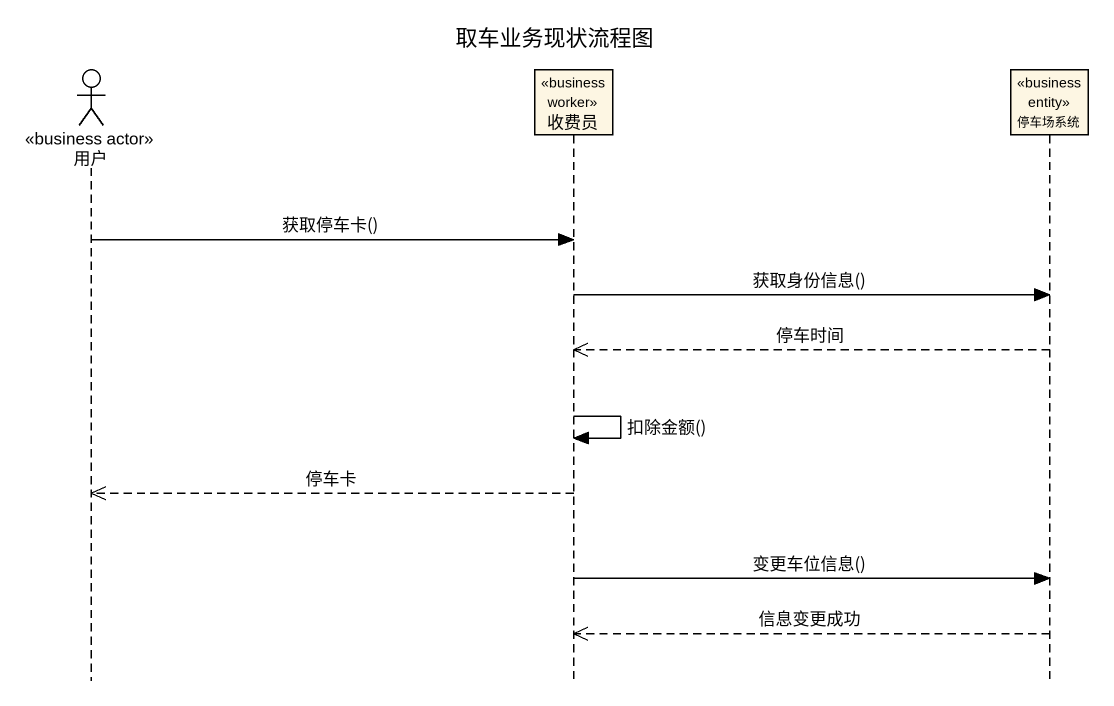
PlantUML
@startuml
title 取车业务现状流程图
hide footbox
actor 用户 <<business actor>>
participant 收费员 <<business worker>>
participant 停车场系统 <<business entity>>

用户 -> 收费员 : 获取停车卡()
收费员 -> 停车场系统 : 获取身份信息()
停车场系统 -->> 收费员 : 停车时间
收费员 -> 收费员 : 扣除金额()
收费员 -->> 用户 : 停车卡
收费员 -> 停车场系统 : 变更车位信息()
停车场系统 -->> 收费员 : 信息变更成功
@enduml
